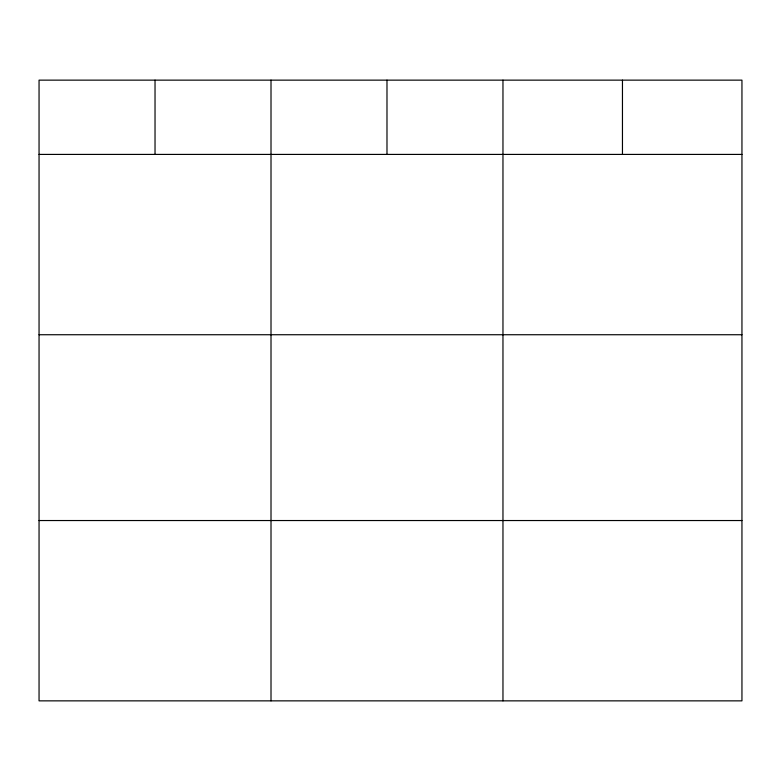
<?xml version="1.0" encoding="UTF-8"?>
<svg xmlns="http://www.w3.org/2000/svg" width="781" height="781" viewBox="0 0 781 781"><rect width="100%" height="100%" fill="white"/><g stroke="black" fill="none" stroke-linecap="round" stroke-linejoin="round"><path stroke-width="1.17" d="M741.95 154.413L741.95 700.86L39.05 700.86L39.05 80.14L741.95 80.14L741.95 154.413L39.05 154.413M39.05 334.737L741.95 334.737M39.05 520.537L741.95 520.537M622.457 80.14L622.457 154.413M502.964 80.14L502.964 700.86M386.985 80.14L386.985 154.413M271.007 80.14L271.007 700.86M155.029 80.14L155.029 154.413"/></g></svg>
